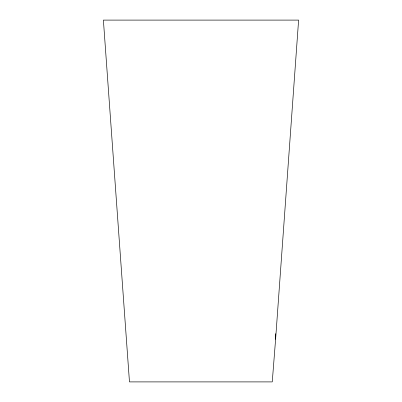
<?xml version="1.0" encoding="UTF-8"?>
<svg xmlns="http://www.w3.org/2000/svg" width="402" height="402" viewBox="0 0 402 402"><rect width="100%" height="100%" fill="white"/><g stroke="black" fill="none" stroke-linecap="round" stroke-linejoin="round"><path stroke-width="0.6" d="M275.601 339.293L298.606 20.1L103.394 20.1L129.469 381.9L272.254 381.9L275.601 339.293L275.601 333.65"/></g></svg>
